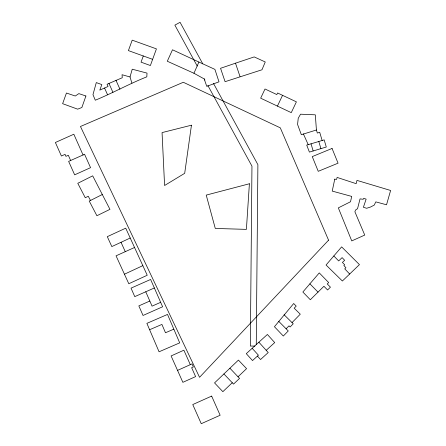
<?xml version="1.0" encoding="UTF-8"?>
<svg xmlns="http://www.w3.org/2000/svg" width="446" height="446" viewBox="0 0 446 446"><rect width="100%" height="100%" fill="white"/><g stroke="black" fill="none" stroke-linecap="round" stroke-linejoin="round"><path stroke-width="0.67" d="M256.266 344.702L257.894 164.658L213.467 83.396M130.02 76.968L132.233 69.208L147.018 73.111L146.812 76.829C129.279 83.815 112.754 93.008 95.299 100.216L92.969 94.669L96.297 82.588L101.822 84.601L99.809 90.103L108.049 86.479L107.057 84.272L122.26 77.743L122.048 74.716L130.02 76.968L131.904 83.084M143.294 55.973L141.047 62.161L150.38 65.529L156.429 48.876L132.206 40.151L128.403 50.604L152.632 59.34M193.943 73.255L198.905 62.039L172.502 49.785L167.295 61.236L193.943 73.255L204.207 78.942L206.76 86.357L218.997 81.835L214.9 69.375L198.905 62.039M277.429 106.098L282.547 95.321L296.395 101.855L291.266 112.643L260.659 98.181L265.024 88.994L276.827 94.58L277.59 92.98L282.547 95.321M286.092 328.825L289.019 325.842L290.14 326.951L293.251 323.779L292.041 322.592L300.269 314.19L294.176 308.192L296.2 306.129L293.691 303.52L274.429 326.723L283.316 336.033L288.255 330.949L278.756 321.371M309.892 283.823L302.856 292.018L310.316 299.745L323.924 286.271L327.581 289.984L330.43 287.168L327.264 283.951L328.663 282.552L319.275 272.902L309.892 283.823L318.02 292.119M333.825 255.959L326.048 265.013L342.377 281.008L359.448 264.623L341.636 246.883L333.825 255.959L338.665 260.927L342.104 257.621L344.652 260.291L342.417 262.438L344.663 264.785L343.86 265.548L345.923 267.712L344.741 268.849L349.664 274.017M223.914 373.949L214.543 382.897L222.861 391.672L232.243 382.724L223.914 373.949L238.432 360.095L246.566 368.652L238.036 376.792L239.547 378.375L233.542 384.101L232.243 382.724M252.168 348.298L246.281 353.661L252.52 360.563L258.418 355.211L252.168 348.298L267.388 334.472L274.708 342.584L266.201 350.311L268.224 352.541L260.548 359.521L257.454 356.086M83.051 154.974L84.539 154.216L90.555 167.663L74.655 174.832L68.639 161.385L83.051 154.974L73.83 134.229L55.388 142.491L61.397 156.011L65.06 154.377L65.936 156.345L68.327 155.275L70.663 160.527M90.499 200.46L102.301 194.512L109.961 209.352L96.899 215.736L89.222 201.035L90.499 200.46L88.258 196.262L85.27 197.745L77.782 183.3L92.69 175.841L102.301 194.512M130.21 238.019L111.829 246.588L107.296 236.659L125.722 228.174L147.225 275.254L128.799 283.74L116.049 255.82L134.536 247.485M124.445 274.206L142.826 265.643M177.541 370.392L191.997 363.903L193.347 366.93L191.641 367.694L195.604 376.597L182.866 382.328L171.102 355.941L183.875 350.205L190.314 364.661M145.764 291.773L134.764 296.64L131.029 288.133L150.62 279.458L162.617 306.781L143.038 315.461L138.834 305.9L149.823 301.028L145.764 291.773L154.355 287.971M160.66 302.327L152.064 306.134L149.823 301.028M149.611 329.733L161.915 324.42L165.483 332.755L173.823 329.154L167.518 314.436L146.879 323.361L159.066 351.788L179.705 342.868L173.823 329.154M316.42 129.992L301.329 134.698L297.571 124.434L298.235 118.246L300.559 114.198L315.322 114.828L316.42 129.992L317.323 133.036L319.71 132.311L322.135 140.49L306.714 145.112L309.413 152.103L326.288 147.013L324.17 139.877L322.135 140.49M235.488 63.187L220.547 68.294L225.085 81.679L261.958 69.782L265.253 61.977L254.198 56.915L235.488 63.187L240.02 76.573M254.939 346.079L250.329 346.04L251.957 166.146L207.903 85.571M284.085 314.753L292.041 322.592M229.907 368.223L238.036 376.792M258.881 342.199L266.201 350.311M202.774 63.845L180.061 22.3L174.865 25.143L197.227 66.041M204.235 78.858L204.904 80.079M121.033 242.295L125.254 251.628M303.397 133.895L308.208 144.671M115.96 80.258L119.935 89.167M108.958 83.413L112.922 92.316M104.559 88.052L107.542 94.736M318.801 141.488L320.914 148.624M311.035 143.818L313.142 150.954M249.398 183.763L246.398 229.372L215.284 228.447L206.23 195.103L249.398 183.763M191.445 125.209L184.694 173.316L164.585 185.503L162.06 132.596L191.445 125.209M334.756 179.158L332.225 191.094L351.71 196.413L350.511 201.759L338.33 207.869L351.755 240.912L364.744 235.07L354.888 211.761L355.529 210.049L357.553 208.683L360.039 198.888L363.25 199.278L363.702 198.303L366.133 199.15L363.395 207.262L366.634 208.276L370.503 207.039L374.261 205.082L375.783 201.865L386.531 204.786L390.612 190.47L356.984 180.401L356.153 183.668L337.12 177.424L336.585 179.409L334.756 179.158M85.911 96.001L81.869 107.503L77.671 109.164L62.63 103.678L66.443 93.03L75.263 96.018L78.847 93.615L85.911 96.001M328.568 240.171L199.552 377.31L80.458 126.486L183.312 82.276L280.3 127.84L328.568 240.171M211.649 396.098L192.756 404.561L201.252 423.7L220.14 415.248L211.649 396.098M332.058 148.457L312.261 156.602L318.243 171.32L338.062 163.18L332.058 148.457"/></g></svg>
